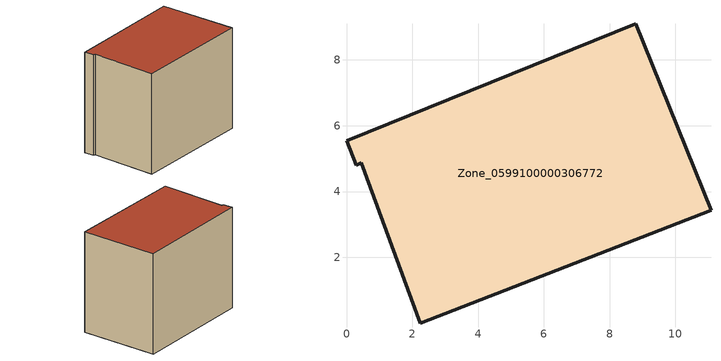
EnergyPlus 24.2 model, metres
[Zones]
Zone_0599100000306772
 floor ground (C_G): 11.08,3.43 2.24,0 0.45,4.88 0.3,4.79 0,5.54 8.8,9.09 z0
 wall outside (C_F): 11.08,3.43 8.8,9.09 0,5.54 0.3,4.79 0.45,4.88 2.24,0 11.08,3.43 z0:7.99
 roof outside (C_R): 2.24,0 11.08,3.43 8.8,9.09 0,5.54 0.3,4.79 0.45,4.88 z7.99
[BUILDING]
Pand.0599100000306772: North Axis=0; Terrain=City; Loads Convergence Tolerance Value=0.04; Temperature Convergence Tolerance Value=0.4; Solar Distribution=FullExterior; Maximum Number of Warmup Days=25; Minimum Number of Warmup Days=1
[Site:Location]
Rotterdam.The.Hague.AP_ZH_NLD Design_Conditions: Latitude=51.96; Longitude=4.45; Time Zone=1; Elevation=-4.5
[SITE:GROUNDTEMPERATURE:BUILDINGSURFACE]
18, 18, 18, 18, 18, 18, 18, 18, 18, 18, 18, 18
[MATERIAL] Thermal Absorptance=0.9; Solar Absorptance=0.7; Visible Absorptance=0.7
Name | Roughness | Thickness | Conductivity | Density | Specific Heat
G.TI.1975-1991 | MediumSmooth | 0.15 | 0.288461 | 540 | 1210
F.TI.1975-1991 | Rough | 0.3 | 0.230769 | 1920 | 840
R.TI.1975-1991 | MediumRough | 0.2 | 0.153846 | 1500 | 1000
[CONSTRUCTION]
C_G: G.TI.1975-1991
C_F: F.TI.1975-1991
C_R: R.TI.1975-1991
[ZONE]
Zone_0599100000306772: Type=1; Multiplier=1; Ceiling Height=Autocalculate; Volume=Autocalculate; Floor Area=autocalculate; Part of Total Floor Area=Yes
[ZONEINFILTRATION:DESIGNFLOWRATE]
Infil_Zone_0599100000306772: Zone or ZoneList or Space or SpaceList=Zone_0599100000306772; Schedule=AlwaysOn; Design Flow Rate Calculation Method=Flow/Area; Flow Rate per Floor Area=0.003; Constant Term Coefficient=1; Temperature Term Coefficient=0; Velocity Term Coefficient=0; Velocity Squared Term Coefficient=0
[HVACTEMPLATE:ZONE:IDEALLOADSAIRSYSTEM]
Zone_0599100000306772: Maximum Heating Supply Air Temperature=50; Minimum Cooling Supply Air Temperature=13; Maximum Heating Supply Air Humidity Ratio=0.0156; Minimum Cooling Supply Air Humidity Ratio=0.0077; Heating Limit=NoLimit; Cooling Limit=NoLimit; Dehumidification Control Type=ConstantSensibleHeatRatio; Cooling Sensible Heat Ratio=0.7; Dehumidification Setpoint=60; Humidification Control Type=None; Humidification Setpoint=30; Outdoor Air Method=None; Outdoor Air Flow Rate per Person=0.00944; Outdoor Air Flow Rate per Zone Floor Area=0; Outdoor Air Flow Rate per Zone=0; Demand Controlled Ventilation Type=None; Outdoor Air Economizer Type=NoEconomizer; Heat Recovery Type=None; Sensible Heat Recovery Effectiveness=0.7; Latent Heat Recovery Effectiveness=0.65
[ZONECONTROL:THERMOSTAT]
ThermostatControl_Zone_0599100000306772: Zone or ZoneList=Zone_0599100000306772; Control Type Schedule=DualSetpointControlType; Control 1=Thermostat_Zone_0599100000306772; Temperature Difference Between Cutout And Setpoint=0
[THERMOSTATSETPOINT:DUALSETPOINT]
Thermostat_Zone_0599100000306772: Heating Setpoint Temperature Schedule=HeatingSetpoint_Zone_0599100000306772; Cooling Setpoint Temperature Schedule=CoolingSetpoint_Zone_0599100000306772
[SCHEDULE:COMPACT]
HeatingSetpoint_Zone_0599100000306772: Through: 12/31, For: AllDays, Until: 24:00, 21
CoolingSetpoint_Zone_0599100000306772: Through: 12/31, For: AllDays, Until: 24:00, 24
DualSetpointControlType: Through: 12/31, For: AllDays, Until: 24:00, 4
AlwaysOn: Through: 12/31, For: AllDays, Until: 24:00, 1
